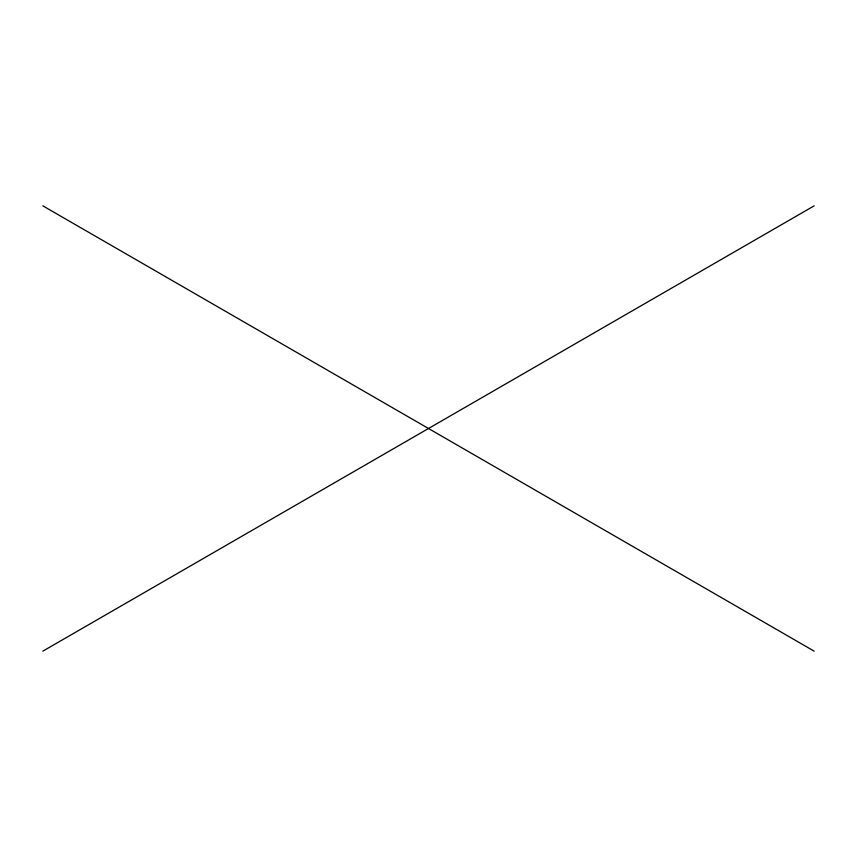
<?xml version="1.0" encoding="UTF-8"?>
<svg xmlns="http://www.w3.org/2000/svg" width="857" height="857" viewBox="0 0 857 857"><rect width="100%" height="100%" fill="white"/><g stroke="black" fill="none" stroke-linecap="round" stroke-linejoin="round"><path stroke-width="1.29" d="M42.85 651.149L814.15 205.851M42.85 205.851L814.15 651.149"/></g></svg>
